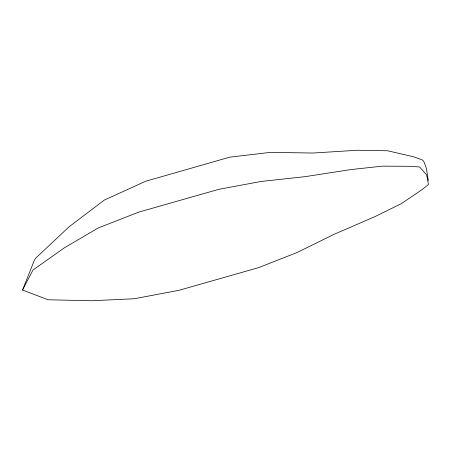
<?xml version="1.0" encoding="UTF-8"?>
<svg xmlns="http://www.w3.org/2000/svg" width="451" height="451" viewBox="0 0 451 451"><rect width="100%" height="100%" fill="white"/><g stroke="black" fill="none" stroke-linecap="round" stroke-linejoin="round"><path stroke-width="0.68" d="M22.55 290.016L32.946 270.064L64.651 247.633L98.29 227.941L138.976 212.049L218.949 189.285L260.853 181.511L304.989 176.668L350.872 169.582L382.386 166.143L410.292 166.318L419.56 166.971L426.674 174.977L428.45 184.498L422.102 189.595L401.396 203.61L374.787 216.717L334.202 234.249L296.91 252.583L258.694 267.618L178.72 290.382L134.212 298.742L91.598 300.755L48.015 299.763L22.55 290.016L34.158 260.734L35.437 258.4L69.104 226.774L104.226 200.137L145.543 181.291L229.801 157.14L270.701 152.348L312.966 153.041L357.401 150.245L387.578 150.769L413.516 156.768L421.989 159.784L423.083 160.562L424.244 162.371L426.432 168.544L428.36 180.738"/></g></svg>
